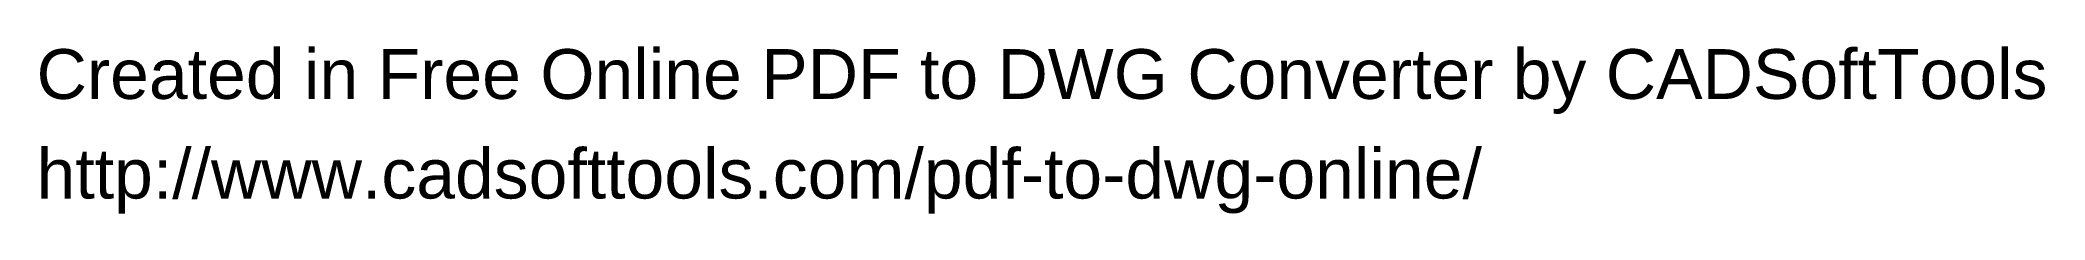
# Paper-space layout 'Layout1' of a CAD drawing. Header units: millimetres. Extents: x 141.9 to 205.2, y 2.1 to 7.4.
import ezdxf

# ---------------------------------------------------------------- set-up
doc = ezdxf.new("R2010")
doc.units = ezdxf.units.MM
doc.header["$MEASUREMENT"] = 0
doc.layers.add('209CE10', color=7, linetype='CONTINUOUS')
doc.styles.add('209CEA0', font='Arial.ttf')

# ---------------------------------------------------------------- blocks, each defined once
blk = doc.blocks.new('206D9B0')
at = {"layer": '209CE10', "color": 0, "true_color": 0x000001, "style": '209CEA0'}
for s, p in [('Created in Free Online PDF to DWG Converter by CADSoftTools', (0, 0)), ('http://www.cadsofttools.com/pdf-to-dwg-online/', (0, -2))]:
    blk.add_text(s, height=1, dxfattribs=at).set_placement(p)

psp = doc.layouts.get("Layout1")

# ---------------------------------------------------------------- block references
at = {"layer": '209CE10', "color": 0, "true_color": 0x000000, "xscale": 1.576057963337811, "yscale": 1.576057963337811, "zscale": 1.576057963337811}
psp.add_blockref('206D9B0', (141.817, 5.74), dxfattribs=at)

doc.saveas('drawing.dxf')
